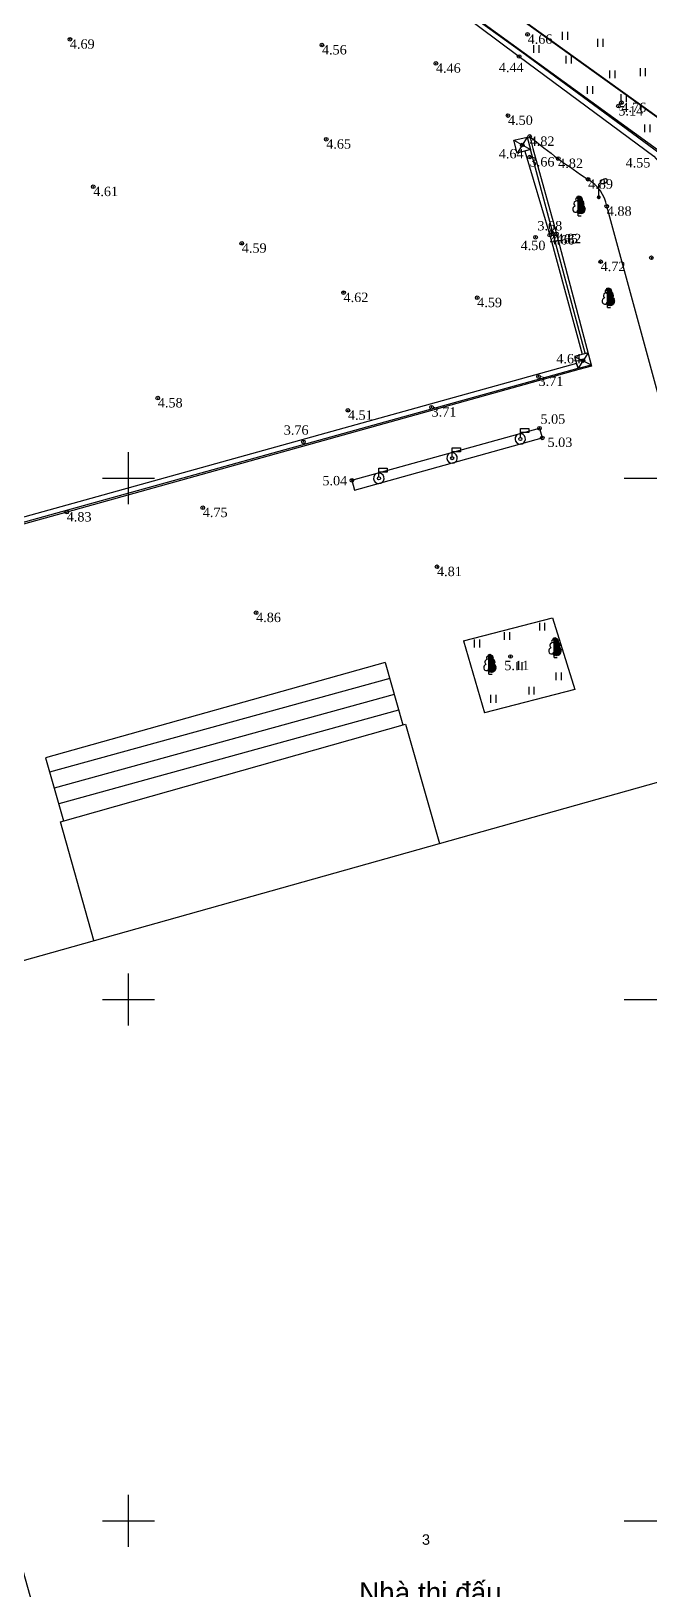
# Model space of a CAD drawing. Header units: millimetres. Extents: x 598805 to 599216, y 1190821 to 1191401.
# Drawn here: x 599040.7 to 599100, y 1191043.4 to 1191192.9 of the extents above; entities that cross this region are included whole.
import ezdxf
from ezdxf.enums import TextEntityAlignment as Align

# ---------------------------------------------------------------- set-up
doc = ezdxf.new("R2010")
doc.units = ezdxf.units.MM
doc.header["$PDMODE"] = 32
doc.header["$PDSIZE"] = 0.35
doc.linetypes.add('GACH2', pattern=[3, 2, -1])
for name, color, linetype in [('BE CHIM', 62, 'GACH2'), ('DANDUNG', 7, 'Continuous'), ('diem', 2, 'Continuous'), ('Docao', 22, 'Continuous'), ('DUONG NHUA', 221, 'Continuous'), ('hl', 5, 'Continuous'), ('K_THUCVAT', 3, 'Continuous'), ('MUONG DAT', 170, 'MUONG_DAT'), ('NHA KIEN CO', 1, 'Continuous'), ('NUT', 2, 'Continuous'), ('RANH', 7, 'Continuous'), ('RANH THUC VAT', 3, 'RANH_THUC_VAT'), ('TUONG XAY', 51, 'TUONG_XAY_GACH_DA_NTL_THUAN_1')]:
    doc.layers.add(name, color=color, linetype=linetype)
doc.layers.add('Level 18', color=7, linetype='Continuous', lineweight=0)
doc.layers.add('Level 28', color=7, linetype='Continuous', lineweight=0)
doc.styles.add('TIMES', font='times.ttf')
doc.styles.add('TIMESNEWROMAN', font='times.ttf', dxfattribs={"width": 0.9})
doc.styles.add('TXT', font='')
doc.styles.add('VAPTIMN', font='')
doc.styles.get('TXT').set_extended_font_data('.VnArial')
doc.styles.get('VAPTIMN').set_extended_font_data('VNI-Avo')
doc.linetypes.add('MUONG_DAT', pattern='A,0.75,[130,ltypeshp.shx,S=0.25,R=0,X=0,Y=0.25],0.75', length=1.5)
doc.linetypes.add('RANH_THUC_VAT', pattern='A,0,[133,ltypeshp.shx,S=0.1,R=0,X=-0.1,Y=0],-1.2', length=1.2)
doc.linetypes.add('TUONG_XAY_GACH_DA_NTL_THUAN_1', pattern='A,0.85,[130,ltypeshp.shx,S=0.25,R=0,X=0,Y=0.25],0.2,[130,ltypeshp.shx,S=0.25,R=0,X=0,Y=0.25],0.1,[130,ltypeshp.shx,S=0.1,R=90,X=-0.2,Y=0.5],0.85', length=2)

# ---------------------------------------------------------------- blocks, each defined once
blk = doc.blocks.new('CAY LA RONG LON')
for p, q in [((-0.43, 3.26), (-0.46, 3.16)), ((-0.46, 3.16), (-0.43, 3.03)), ((-0.38, 3.35), (-0.43, 3.26)), ((-0.43, 3.03), (-0.36, 2.94)), ((-0.28, 3.42), (-0.38, 3.35)), ((-0.15, 3.48), (-0.28, 3.42)), ((0, 3.5), (-0.15, 3.48)), ((0, 0), (0, 3.5)), ((0, 0), (0, 3.5)), ((0, 3.5), (0.15, 3.48)), ((0.15, 3.48), (0.28, 3.42)), ((0.28, 3.42), (0.38, 3.35)), ((0.43, 3.03), (0.36, 2.94)), ((0.38, 3.35), (0.43, 3.26)), ((0.43, 3.26), (0.46, 3.16)), ((0.46, 3.16), (0.43, 3.03)), ((-0.92, 1.6), (-1, 1.39)), ((-1, 1.39), (-0.99, 1.14)), ((-0.99, 1.14), (-0.92, 0.93)), ((-0.8, 1.71), (-0.92, 1.6)), ((-0.92, 0.93), (-0.79, 0.77)), ((-0.69, 1.79), (-0.8, 1.71)), ((-0.79, 0.77), (-0.59, 0.7)), ((-0.71, 2.57), (-0.77, 2.36)), ((-0.77, 2.36), (-0.77, 2.22)), ((-0.77, 2.22), (-0.68, 2)), ((-0.64, 2.66), (-0.71, 2.57)), ((-0.59, 1.84), (-0.69, 1.79)), ((-0.68, 2), (-0.59, 1.84)), ((-0.44, 2.81), (-0.64, 2.66)), ((-0.59, 0.7), (-0.36, 0.69)), ((-0.26, 2.87), (-0.44, 2.81)), ((-0.36, 2.94), (-0.26, 2.87)), ((-0.36, 0.69), (-0.18, 0.77)), ((-0.18, 0.77), (0, 0.85)), ((0.18, 0.77), (0, 0.85)), ((0, 0), (0.6, 0)), ((0.36, 0.69), (0.18, 0.77)), ((0.36, 2.94), (0.26, 2.87)), ((0.26, 2.87), (0.44, 2.81)), ((0.59, 0.7), (0.36, 0.69)), ((0.44, 2.81), (0.64, 2.66)), ((0.68, 2), (0.59, 1.84)), ((0.59, 1.84), (0.69, 1.79)), ((0.79, 0.77), (0.59, 0.7)), ((0.64, 2.66), (0.71, 2.57)), ((0.77, 2.22), (0.68, 2)), ((0.69, 1.79), (0.8, 1.71)), ((0.71, 2.57), (0.77, 2.36)), ((0.77, 2.36), (0.77, 2.22)), ((0.92, 0.93), (0.79, 0.77)), ((0.8, 1.71), (0.92, 1.6)), ((0.92, 1.6), (1, 1.39)), ((0.99, 1.14), (0.92, 0.93)), ((1, 1.39), (0.99, 1.14))]:
    blk.add_line(p, q)
at = {"color": 0}
for p, q in [((0, 3.46), (0.03, 3.5)), ((0, 3.34), (0.14, 3.48)), ((0.43, 3.03), (0, 3.46)), ((0, 3.22), (0.23, 3.44)), ((0, 3.09), (0.31, 3.4)), ((0, 2.97), (0.38, 3.35)), ((0.38, 2.96), (0, 3.34)), ((0, 2.85), (0.42, 3.27)), ((0.31, 2.91), (0, 3.22)), ((0, 2.72), (0.45, 3.17)), ((0.77, 2.32), (0, 3.09)), ((0.45, 3.14), (0.1, 3.49)), ((0.3, 2.9), (0.42, 3.02)), ((0.39, 3.32), (0.33, 3.38)), ((0.77, 2.2), (0, 2.97)), ((0, 2.6), (0.27, 2.87)), ((0.73, 2.12), (0, 2.85)), ((0, 2.47), (0.36, 2.84)), ((0, 2.35), (0.45, 2.8)), ((0, 2.23), (0.52, 2.75)), ((0.69, 2.03), (0, 2.72)), ((0, 2.1), (0.59, 2.7)), ((0, 1.98), (0.66, 2.64)), ((0.65, 1.95), (0, 2.6)), ((0, 1.86), (0.71, 2.56)), ((0, 1.73), (0.74, 2.47)), ((0.61, 1.87), (0, 2.47)), ((0, 1.61), (0.77, 2.38)), ((1, 1.35), (0, 2.35)), ((0, 1.48), (0.77, 2.26)), ((0.99, 1.24), (0, 2.23)), ((0.98, 1.12), (0, 2.1)), ((0, 1.36), (0.71, 2.07)), ((0.95, 1.03), (0, 1.98)), ((0.92, 0.93), (0, 1.86)), ((0, 1.24), (0.6, 1.84)), ((0, 1.11), (0.68, 1.79)), ((0, 0.99), (0.75, 1.74)), ((0.87, 0.86), (0, 1.73)), ((0, 0.87), (0.82, 1.69)), ((0.81, 0.8), (0, 1.61)), ((0.73, 0.75), (0, 1.48)), ((0.64, 0.72), (0, 1.36)), ((0.54, 0.7), (0, 1.24)), ((0.42, 0.69), (0, 1.11)), ((0.25, 0.74), (0, 0.99)), ((0.03, 0.83), (0, 0.87)), ((0.07, 0.82), (0.89, 1.63)), ((0.16, 0.78), (0.94, 1.56)), ((0.24, 0.74), (0.97, 1.47)), ((0.33, 0.7), (1, 1.37)), ((0.73, 2.48), (0.39, 2.82)), ((0.45, 0.69), (0.99, 1.24)), ((0.58, 0.7), (0.97, 1.1)), ((0.95, 1.53), (0.68, 1.79)), ((0.76, 0.76), (0.88, 0.88))]:
    blk.add_line(p, q, dxfattribs=at)
for p in [(0.15, 3.48), (0.28, 3.42), (0.38, 3.35), (0.43, 3.26), (0.43, 3.03), (0.46, 3.16), (0.18, 0.77), (0.26, 2.87), (0.36, 2.94), (0.36, 0.69), (0.44, 2.81), (0.59, 1.84), (0.59, 0.7), (0.64, 2.66), (0.68, 2), (0.69, 1.79), (0.71, 2.57), (0.77, 2.36), (0.77, 2.22), (0.79, 0.77), (0.8, 1.71), (0.92, 1.6), (0.92, 0.93), (0.99, 1.14), (1, 1.39)]:
    blk.add_point(p)
at = {"layer": 'NUT', "style": 'TIMESNEWROMAN', "width": 0.9}
blk.add_attdef('DK', text='', height=1.5, dxfattribs=at).set_placement((0.05, -2.63), align=Align.CENTER)
blk = doc.blocks.new('VCOTDEN')
blk.add_line((0, 0), (0, 2.43))
at = {"flags": 128}
blk.add_lwpolyline([(1.62, 3.36, 0.165067), (1.53, 3.46, 0.105723), (1.32, 3.52, 0.068875), (1.1, 3.5, 0.055065), (0.83, 3.41, 0.055065), (0.58, 3.26, 0.068875), (0.43, 3.1, 0.105723), (0.34, 2.91, 0.165067), (0.35, 2.77, 0.165067), (0.45, 2.67, 0.105723), (0.65, 2.62, 0.068875), (0.88, 2.63, 0.055065), (1.15, 2.73, 0.055065), (1.39, 2.87, 0.068875), (1.55, 3.04, 0.105723), (1.64, 3.23, 0.165067)], format="xyb", close=True, dxfattribs=at)
at = {"const_width": 0.371}
blk.add_lwpolyline([(-0.19, 0, 1), (0.19, 0, 1)], format="xyb", close=True, dxfattribs=at)
at = {"flags": 128}
blk.add_lwpolyline([(0, 2.43), (0.04, 2.54), (0.12, 2.65), (0.23, 2.73), (0.35, 2.77)], dxfattribs=at)
blk = doc.blocks.new('COTHAP')
at = {"layer": 'K_THUCVAT'}
for points in [[(603950.27, 1193196.2), (603950.27, 1193195.45)], [(603950.77, 1193196.2), (603950.77, 1193195.45)]]:
    blk.add_lwpolyline(points, dxfattribs=at)

msp = doc.modelspace()

# ---------------------------------------------------------------- linework, layer by layer
for p, q in [((599087.56, 1191153.92), (599087.56, 1191154.77)), ((599087.56, 1191154.77), (599088.36, 1191154.77)), ((599088.36, 1191154.77), (599088.36, 1191154.37)), ((599088.36, 1191154.37), (599087.56, 1191154.37)), ((599081.02, 1191152.07), (599081.02, 1191152.92)), ((599081.02, 1191152.92), (599081.82, 1191152.92)), ((599081.82, 1191152.52), (599081.02, 1191152.52)), ((599081.82, 1191152.92), (599081.82, 1191152.52)), ((599074, 1191150.13), (599074, 1191150.98)), ((599074, 1191150.98), (599074.8, 1191150.98)), ((599074.8, 1191150.58), (599074, 1191150.58)), ((599074.8, 1191150.98), (599074.8, 1191150.58))]:
    msp.add_line(p, q)
for points, elevation in [([(599092.95, 1191161.01), (599093.1, 1191160.57), (599094.34, 1191160.89)], 4.45), ([(599074.6, 1191132.32), (599042.06, 1191123.18)], 5.04), ([(599074.6, 1191132.32), (599076.29, 1191126.35)], 5.04), ([(599075.03, 1191130.79), (599042.44, 1191121.81)], 5.04), ([(599075.46, 1191129.27), (599042.88, 1191120.28)], 5.04), ([(599075.89, 1191127.74), (599043.31, 1191118.76)], 5.04), ([(599042.06, 1191123.18), (599043.77, 1191117.13)], 5.04)]:
    msp.add_lwpolyline(points, dxfattribs=dict(elevation=elevation))
for centre in [(599087.56, 1191153.77), (599081.02, 1191151.92), (599074, 1191149.98)]:
    msp.add_circle(centre, 0.15)
for centre in [(599087.55, 1191153.78), (599081.01, 1191151.94), (599073.99, 1191149.99)]:
    msp.add_arc(centre, 0.5, 101.4673, 78.5163)
at = {"layer": 'BE CHIM'}
for points, elevation in [([(599086.93, 1191182.41), (599088.22, 1191182.71), (599088.53, 1191181.52), (599087.25, 1191181.18), (599086.93, 1191182.41)], 4.62), ([(599086.93, 1191182.41), (599088.53, 1191181.52)], 4.62), ([(599088.22, 1191182.71), (599087.25, 1191181.18)], 4.62), ([(599094.04, 1191162.04), (599092.73, 1191161.69)], 4.64), ([(599092.73, 1191161.69), (599092.95, 1191161.01)], 4.61), ([(599092.73, 1191161.69), (599094.34, 1191160.89)], 4.61), ([(599094.04, 1191162.04), (599093.1, 1191160.57)], 4.64)]:
    msp.add_lwpolyline(points, dxfattribs=dict(at, elevation=elevation))
at = {"layer": 'diem'}
for p in [(599044.38, 1191192.1, 4.69), (599088.25, 1191192.57, 4.66), (599068.54, 1191191.55, 4.56), (599087.43, 1191190.45, 4.44), (599079.46, 1191189.79, 4.46), (599097.24, 1191186.02, 4.76), (599086.37, 1191184.79, 4.5), (599096.95, 1191185.69, 5.14), (599068.95, 1191182.51, 4.64), (599087.74, 1191181.96, 4.62), (599088.45, 1191182.78, 4.82), (599088.45, 1191180.8, 3.66), (599091.18, 1191180.66, 4.82), (599094.05, 1191178.67, 4.89), (599046.62, 1191177.96, 4.73), (599095.84, 1191176.08, 4.88), (599060.86, 1191172.53, 4.58), (599089.01, 1191173.12, 4.5), (599090.37, 1191173.32, 4.66), (599090.54, 1191173.6, 3.68), (599090.7, 1191173.42, 4.65), (599091.01, 1191173.44, 4.82), (599100.11, 1191171.15, 4.52), (599095.25, 1191170.77, 4.72), (599070.61, 1191167.8, 4.62), (599083.42, 1191167.31, 4.58), (599093.55, 1191161.28, 4.64), (599089.3, 1191159.75, 3.71), (599052.81, 1191157.69, 4.58), (599071.03, 1191156.51, 4.51), (599079.05, 1191156.81, 3.71), (599089.39, 1191154.79, 5.05), (599066.77, 1191153.48, 3.76), (599089.66, 1191153.86, 5.03), (599071.41, 1191149.8, 5.04), (599057.12, 1191147.17, 4.75), (599044.08, 1191146.75, 4.83), (599079.57, 1191141.51, 4.81), (599062.23, 1191137.1, 4.86)]:
    msp.add_point(p, dxfattribs=at)
at = {"layer": 'diem', "color": 5}
msp.add_point((599086.62, 1191132.9, 5.11), dxfattribs=at)
at = {"layer": 'DUONG NHUA'}
msp.add_line((599102.59, 1191151.37, 4.8), (599095.84, 1191176.08, 4.88), dxfattribs=at)
for points, elevation in [([(599079.89, 1191196.66), (599101.06, 1191181.26), (599101.72, 1191180.31), (599105.24, 1191167.64)], 4.52), ([(599088.45, 1191182.78), (599088.74, 1191181.62), (599091.01, 1191173.44), (599094.38, 1191160.74), (599093.15, 1191160.42), (599044.08, 1191146.75), (598973.17, 1191127.1), (598971.09, 1191126.51)], 4.88)]:
    msp.add_lwpolyline(points, dxfattribs=dict(at, elevation=elevation))
for centre, radius, start, end in [((599129.78, 1191233.14, 4.88), 65.15, 230.6218, 236.7394), ((599092.09, 1191175.4, 4.88), 3.81, 10.3616, 59.0634)]:
    msp.add_arc(centre, radius, start, end, dxfattribs=at)
at = {"layer": 'hl'}
for p, q in [((599050, 1191147.5), (599050, 1191152.5)), ((599047.5, 1191150), (599052.5, 1191150)), ((599097.5, 1191150), (599102.5, 1191150)), ((599050, 1191097.5), (599050, 1191102.5)), ((599047.5, 1191100), (599052.5, 1191100)), ((599097.5, 1191100), (599102.5, 1191100)), ((599050, 1191047.5), (599050, 1191052.5)), ((599047.5, 1191050), (599052.5, 1191050)), ((599097.5, 1191050), (599102.5, 1191050))]:
    msp.add_line(p, q, dxfattribs=at)
at = {"layer": 'MUONG DAT', "ltscale": 0.5}
for points, elevation in [([(599126.11, 1191119.55), (599123.58, 1191128.33), (599120.77, 1191139), (599119.74, 1191142.88), (599118.49, 1191145.84), (599117.69, 1191146.83), (599109.8, 1191151.61), (599109.42, 1191152.1), (599104.9, 1191167.59), (599101.58, 1191180.25), (599100.94, 1191181.13), (599087.69, 1191190.87), (599079.86, 1191196.52), (599060.97, 1191199.39), (599060.93, 1191198.91)], 4.44), ([(599060.93, 1191198.91), (599068.76, 1191197.68), (599073.56, 1191197.04), (599079.76, 1191196.21), (599087.43, 1191190.45), (599100.34, 1191180.88), (599101.01, 1191180.12), (599104.5, 1191167.48), (599108.95, 1191151.76), (599109.15, 1191151.26), (599112, 1191149.52), (599117.36, 1191146.26), (599117.97, 1191145.49), (599119.16, 1191142.69), (599120.17, 1191138.8), (599123.1, 1191128.2)], 4.44), ([(599093.77, 1191161.98), (599088.53, 1191181.52), (599087.99, 1191181.38)], 4.62), ([(599087.99, 1191181.38), (599090.37, 1191173.32), (599093.48, 1191161.89)], 4.63), ([(599092.95, 1191161.01), (598972.91, 1191127.64), (598973.04, 1191127.2), (599093.1, 1191160.57), (599092.95, 1191161.01)], 4.45)]:
    msp.add_lwpolyline(points, dxfattribs=dict(at, elevation=elevation))
at = {"layer": 'NHA KIEN CO', "color": 6}
for p, q in [((599071.41, 1191149.8, 5.04), (599089.39, 1191154.79, 5.05)), ((599089.39, 1191154.79, 5.05), (599089.66, 1191153.86, 5.03)), ((599071.67, 1191148.87, 5.02), (599089.65, 1191153.86, 5.03)), ((599071.41, 1191149.8, 5.04), (599071.67, 1191148.87, 5.02))]:
    msp.add_line(p, q, dxfattribs=at)
for points, elevation in [([(599046.68, 1191105.67), (599043.47, 1191117.04), (599076.55, 1191126.42), (599078.76, 1191118.67)], 6.48), ([(599101.84, 1191121.17), (599135.96, 1190999.75), (599058.72, 1190978.06), (599024.67, 1191099.47), (599101.84, 1191121.16)], 5.02), ([(599078.76, 1191118.67), (599079.8, 1191114.96)], 5.46)]:
    msp.add_lwpolyline(points, dxfattribs=dict(at, elevation=elevation))
at = {"layer": 'RANH', "color": 1, "const_width": 0.18}
msp.add_lwpolyline([(599170.95, 1190968.46), (599132.13, 1191106.03), (599112.38, 1191176.23), (599080.39, 1191199.23), (598847.89, 1191233.65)], dxfattribs=at)
at = {"layer": 'RANH THUC VAT', "ltscale": 0.5}
msp.add_line((599082.1, 1191134.41, 4.88), (599084.13, 1191127.51, 4.88), dxfattribs=at)
at = {"layer": 'RANH THUC VAT', "ltscale": 0.5, "elevation": 4.88}
for points in [[(599082.1, 1191134.41), (599090.63, 1191136.62), (599092.78, 1191129.73)], [(599092.78, 1191129.73), (599084.13, 1191127.51)]]:
    msp.add_lwpolyline(points, dxfattribs=at)
at = {"layer": 'TUONG XAY'}
msp.add_lwpolyline([(599132.3, 1191105.41), (599112.38, 1191176.23), (599080.39, 1191199.23), (599045.69, 1191204.37)], dxfattribs=at)

# ---------------------------------------------------------------- block references
at = {"layer": 'BE CHIM', "color": 6, "linetype": 'ByBlock'}
for p in [(-4858.71, -2003.39), (-4855.32, -2004.06), (-4861.44, -2004.66), (-4858.36, -2005.67), (-4854.17, -2007.09), (-4851.24, -2006.87), (-4856.3, -2008.58), (-4853.08, -2009.35), (-4850.82, -2012.26), (-4864.27, -2060.95), (-4860.89, -2060.07), (-4867.13, -2061.68), (-4863.06, -2063.85), (-4859.3, -2064.82), (-4865.58, -2066.99), (-4861.91, -2066.2)]:
    msp.add_blockref('COTHAP', p, dxfattribs=at)
at = {"layer": 'DANDUNG', "xscale": 0.5, "yscale": 0.5, "zscale": 0.5}
msp.add_blockref('VCOTDEN', (599095.07, 1191176.95, 4.84), dxfattribs=at)
at = {"layer": 'K_THUCVAT', "xscale": 0.5, "yscale": 0.5, "zscale": 0.5}
for p in [(599093.08, 1191175.18, 4.86), (599095.9, 1191166.36, 4.97), (599090.78, 1191132.8, 5.11), (599084.54, 1191131.2)]:
    msp.add_blockref('CAY LA RONG LON', p, dxfattribs=at)

# ---------------------------------------------------------------- texts
at = {"layer": 'Docao', "color": 0, "style": 'TIMES'}
for s, p in [('4.69', (599044.38, 1191192.1, 4.69)), ('4.66', (599088.25, 1191192.57, 4.66)), ('4.56', (599068.54, 1191191.55, 4.56)), ('4.46', (599079.46, 1191189.79, 4.46)), ('4.44', (599085.49, 1191189.85, 4.44)), ('4.76', (599097.24, 1191186.02, 4.76)), ('4.50', (599086.37, 1191184.79, 4.5)), ('5.14', (599096.95, 1191185.69, 5.14)), ('4.65', (599068.95, 1191182.51, 4.64)), ('4.64', (599085.49, 1191181.58, 4.64)), ('4.82', (599088.45, 1191182.78, 4.82)), ('3.66', (599088.45, 1191180.8, 3.66)), ('4.82', (599091.18, 1191180.66, 4.82)), ('4.55', (599097.64, 1191180.71, 4.55)), ('4.89', (599094.05, 1191178.67, 4.89)), ('4.61', (599046.62, 1191177.96, 4.73)), ('4.88', (599095.84, 1191176.08, 4.88)), ('3.68', (599089.19, 1191174.67, -1.13)), ('4.50', (599087.58, 1191172.78, 4.5)), ('4.66', (599090.37, 1191173.32, 4.66)), ('4.65', (599090.7, 1191173.42, 4.65)), ('4.82', (599091.01, 1191173.44, 4.82)), ('4.59', (599060.86, 1191172.53, 4.58)), ('4.72', (599095.25, 1191170.77, 4.72)), ('4.62', (599070.61, 1191167.8, 4.62)), ('4.59', (599083.42, 1191167.31, 4.58)), ('4.64', (599091, 1191161.92, 4.64)), ('3.71', (599089.3, 1191159.75, 3.71)), ('4.58', (599052.81, 1191157.69, 4.58)), ('4.51', (599071.03, 1191156.51, 4.51)), ('3.71', (599079.05, 1191156.81, 3.71)), ('5.05', (599089.48, 1191156.13, 5.05)), ('3.76', (599064.88, 1191155.07)), ('5.03', (599090.16, 1191153.9, 5.03)), ('5.04', (599068.58, 1191150.22, 5.04)), ('4.75', (599057.12, 1191147.17, 4.75)), ('4.83', (599044.08, 1191146.75, 4.83)), ('4.81', (599079.57, 1191141.51, 4.81)), ('4.86', (599062.23, 1191137.1, 4.86)), ('5.11', (599086.02, 1191132.49, 5.11))]:
    msp.add_text(s, height=0.9, dxfattribs=at).set_placement(p, align=Align.TOP_LEFT)
at = {"layer": 'Level 18', "color": 7, "linetype": 'Continuous', "lineweight": 0, "style": 'TXT'}
msp.add_text('3', height=1, dxfattribs=at).set_placement((599078.51, 1191048.2), align=Align.MIDDLE)
at = {"layer": 'Level 28', "color": 62, "linetype": 'Continuous', "lineweight": 0, "style": 'VAPTIMN'}
msp.add_text('Nhaø thi ñaáu', height=2, dxfattribs=at).set_placement((599078.93, 1191043.11, 12.95), align=Align.MIDDLE_CENTER)

doc.saveas('drawing.dxf')
